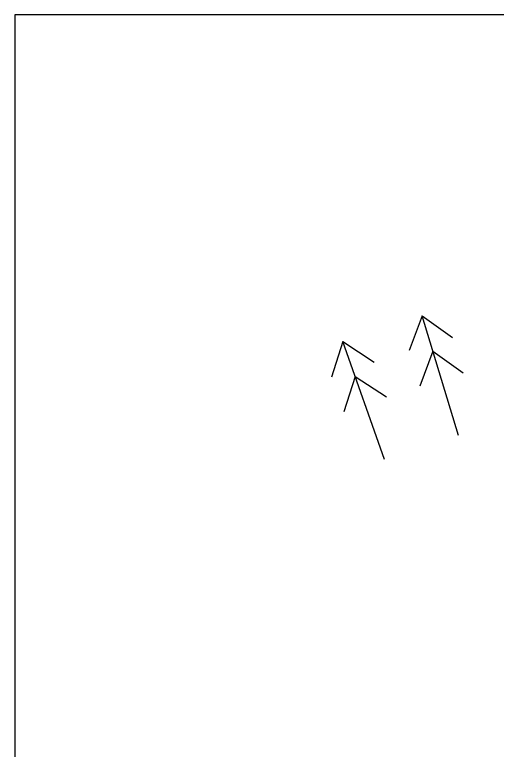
# Model space of a CAD drawing. Header units: millimetres. Extents: x 0 to 118, y 0 to 92.
# Drawn here: x 0 to 29.68, y 47.07 to 92.3 of the extents above; entities that cross this region are included whole.
import ezdxf

# ---------------------------------------------------------------- set-up
doc = ezdxf.new("R2010")
doc.units = ezdxf.units.MM
doc.header["$MEASUREMENT"] = 0
doc.layers.add('Default', color=178, linetype='Continuous', true_color=0x000000)

msp = doc.modelspace()

# ---------------------------------------------------------------- linework, layer by layer
at = {"layer": 'Default', "color": 178, "true_color": 0x000000}
for p, q in [((25.06, 73.793), (24.255, 71.649)), ((27.292, 66.435), (25.06, 73.793)), ((25.06, 73.793), (26.922, 72.458)), ((25.06, 73.793), (26.922, 72.458)), ((27.292, 66.435), (25.06, 73.793)), ((20.19, 72.199), (19.478, 70.022)), ((22.741, 64.946), (20.19, 72.199)), ((20.19, 72.199), (22.108, 70.946)), ((20.19, 72.199), (22.108, 70.946)), ((22.741, 64.946), (20.19, 72.199)), ((25.721, 71.615), (24.915, 69.471)), ((25.721, 71.615), (27.583, 70.28)), ((25.721, 71.615), (27.583, 70.28)), ((20.945, 70.052), (20.234, 67.874)), ((20.945, 70.052), (22.863, 68.799)), ((20.945, 70.052), (22.863, 68.799))]:
    msp.add_line(p, q, dxfattribs=at)
at = {"layer": 'Default'}
msp.add_lwpolyline([(0, 0), (117.9, 0), (117.9, 92.3), (0, 92.3)], close=True, dxfattribs=at)

doc.saveas('drawing.dxf')
